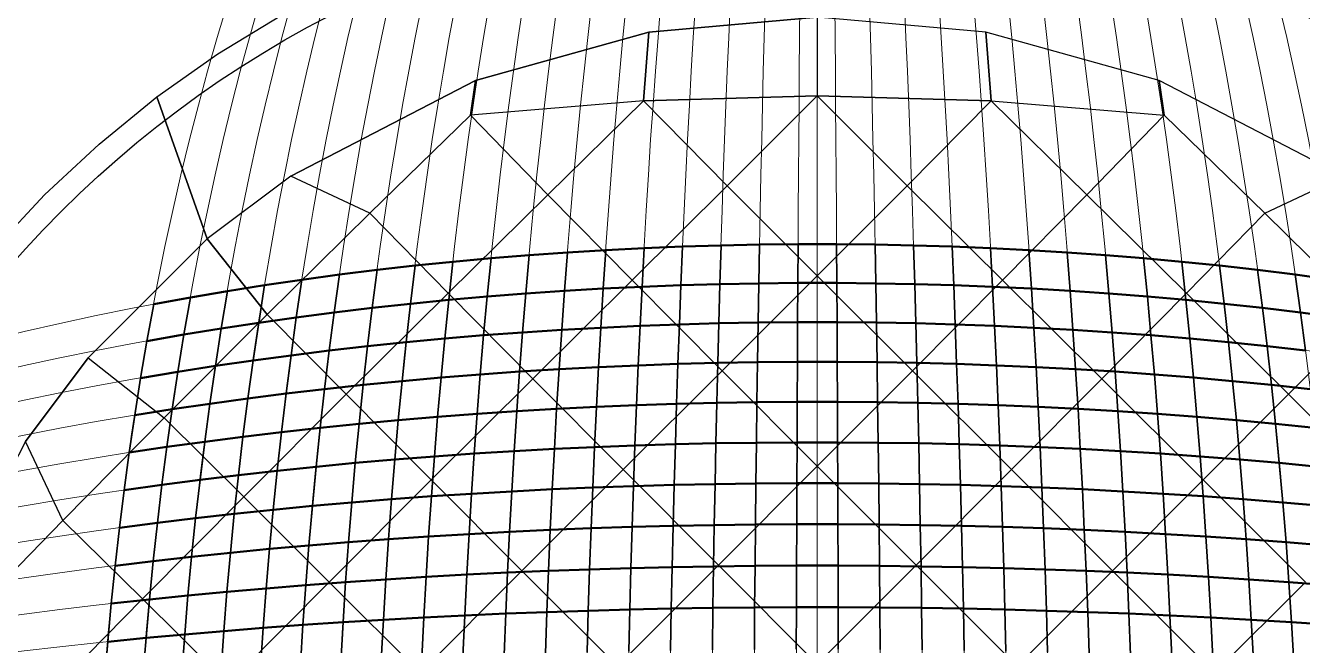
# Model space of a CAD drawing. Header units: millimetres. Extents: x -43 to 170, y -51 to 57.
# Drawn here: x 103.34 to 130.21, y 6.79 to 19.82 of the extents above; entities that cross this region are included whole.
import ezdxf

# ---------------------------------------------------------------- set-up
doc = ezdxf.new("R2010")
doc.units = ezdxf.units.MM
doc.linetypes.add('CENTER2', pattern=[28.575, 19.05, -3.175, 3.175, -3.175])
doc.layers.add('R139', color=7, linetype='Continuous')
for name, color, linetype, lineweight in [('tendons lower level', 201, 'Continuous', 35), ('tendons upper level', 50, 'Continuous', 50), ('Канаты', 130, 'Continuous', 20), ('Осевые линии', 80, 'Continuous', 15)]:
    doc.layers.add(name, color=color, linetype=linetype, lineweight=lineweight)

# ---------------------------------------------------------------- blocks, each defined once
blk = doc.blocks.new('wefwefwefwefefwfwefef')
at = {"layer": 'R139', "color": 0, "linetype": 'ByBlock', "lineweight": -2}
for p, q in [((-12.61, 19.226, -6.19), (-11.269, 20.042, -6.19)), ((-12.61, 19.226, -6.19), (-11.269, 20.042, -6.19)), ((-3.542, 19.684, -6.19), (0, 20, -6.19)), ((0, 20, -6.19), (-3.542, 19.684, -6.19)), ((3.542, 19.684, -6.19), (0, 20, -6.19)), ((0, 20, -6.19), (0, 18.34, -5.107)), ((0, 20, -6.19), (0, 18.34, -5.107)), ((3.542, 19.684, -6.19), (0, 20, -6.19)), ((-7.192, 18.662, -6.19), (-3.542, 19.684, -6.19)), ((-3.542, 19.684, -6.19), (-7.192, 18.662, -6.19)), ((-3.542, 19.684, -6.19), (-3.655, 18.24, -5.27)), ((-3.655, 18.24, -5.27), (-3.542, 19.684, -6.19)), ((7.192, 18.662, -6.19), (3.542, 19.684, -6.19)), ((3.542, 19.684, -6.19), (3.655, 18.24, -5.27)), ((3.655, 18.24, -5.27), (3.542, 19.684, -6.19)), ((7.192, 18.662, -6.19), (3.542, 19.684, -6.19)), ((-13.893, 18.321, -6.19), (-12.61, 19.226, -6.19)), ((-13.893, 18.321, -6.19), (-12.61, 19.226, -6.19)), ((-11.072, 16.655, -6.19), (-7.192, 18.662, -6.19)), ((-7.192, 18.662, -6.19), (-11.072, 16.655, -6.19)), ((-7.192, 18.662, -6.19), (-7.299, 17.939, -5.761)), ((-7.299, 17.939, -5.761), (-7.192, 18.662, -6.19)), ((11.072, 16.655, -6.19), (7.192, 18.662, -6.19)), ((7.192, 18.662, -6.19), (7.299, 17.939, -5.761)), ((7.299, 17.939, -5.761), (7.192, 18.662, -6.19)), ((11.072, 16.655, -6.19), (7.192, 18.662, -6.19)), ((-15.111, 17.33, -6.19), (-13.893, 18.321, -6.19)), ((-15.111, 17.33, -6.19), (-13.893, 18.321, -6.19)), ((-13.893, 18.321, -6.19), (-12.837, 15.337, -6.19)), ((-12.837, 15.337, -6.19), (-13.893, 18.321, -6.19)), ((-3.655, 18.24, -5.27), (0, 18.34, -5.107)), ((0, 18.34, -5.107), (-3.655, 18.24, -5.27)), ((0, 18.34, -5.107), (-1.893, 16.454, -4.088)), ((0, 18.34, -5.107), (-1.893, 16.454, -4.088)), ((1.893, 16.454, -4.088), (0, 18.34, -5.107)), ((3.655, 18.24, -5.27), (0, 18.34, -5.107)), ((0, 18.34, -5.107), (1.893, 16.454, -4.088)), ((0, 18.34, -5.107), (3.655, 18.24, -5.27)), ((-3.655, 18.24, -5.27), (-7.299, 17.939, -5.761)), ((-3.655, 18.24, -5.27), (-7.299, 17.939, -5.761)), ((-5.669, 16.262, -4.45), (-3.655, 18.24, -5.27)), ((-5.669, 16.262, -4.45), (-3.655, 18.24, -5.27)), ((-3.655, 18.24, -5.27), (-1.893, 16.454, -4.088)), ((-1.893, 16.454, -4.088), (-3.655, 18.24, -5.27)), ((3.655, 18.24, -5.27), (1.893, 16.454, -4.088)), ((1.893, 16.454, -4.088), (3.655, 18.24, -5.27)), ((5.669, 16.262, -4.45), (3.655, 18.24, -5.27)), ((5.669, 16.262, -4.45), (3.655, 18.24, -5.27)), ((3.655, 18.24, -5.27), (7.299, 17.939, -5.761)), ((3.655, 18.24, -5.27), (7.299, 17.939, -5.761)), ((-7.299, 17.939, -5.761), (-9.414, 15.875, -5.178)), ((-7.299, 17.939, -5.761), (-9.414, 15.875, -5.178)), ((-7.299, 17.939, -5.761), (-5.669, 16.262, -4.45)), ((-5.669, 16.262, -4.45), (-7.299, 17.939, -5.761)), ((7.299, 17.939, -5.761), (5.669, 16.262, -4.45)), ((5.669, 16.262, -4.45), (7.299, 17.939, -5.761)), ((7.299, 17.939, -5.761), (9.414, 15.875, -5.178)), ((7.299, 17.939, -5.761), (9.414, 15.875, -5.178)), ((-16.258, 16.258, -6.19), (-15.111, 17.33, -6.19)), ((-16.258, 16.258, -6.19), (-15.111, 17.33, -6.19)), ((-11.072, 16.655, -6.19), (-12.837, 15.337, -6.19)), ((-11.072, 16.655, -6.19), (-12.837, 15.337, -6.19)), ((-9.414, 15.875, -5.178), (-11.072, 16.655, -6.19)), ((-9.414, 15.875, -5.178), (-11.072, 16.655, -6.19)), ((9.414, 15.875, -5.178), (11.072, 16.655, -6.19)), ((9.414, 15.875, -5.178), (11.072, 16.655, -6.19)), ((-1.893, 16.454, -4.088), (-3.897, 14.466, -3.292)), ((-1.893, 16.454, -4.088), (-3.897, 14.466, -3.292)), ((-1.893, 16.454, -4.088), (0, 14.556, -3.095)), ((0, 14.556, -3.095), (-1.893, 16.454, -4.088)), ((0, 14.556, -3.095), (1.893, 16.454, -4.088)), ((0, 14.556, -3.095), (1.893, 16.454, -4.088)), ((1.893, 16.454, -4.088), (3.897, 14.466, -3.292)), ((1.893, 16.454, -4.088), (3.897, 14.466, -3.292)), ((-17.33, 15.111, -6.19), (-16.258, 16.258, -6.19)), ((-17.33, 15.111, -6.19), (-16.258, 16.258, -6.19)), ((-7.766, 14.195, -3.886), (-5.669, 16.262, -4.45)), ((-7.766, 14.195, -3.886), (-5.669, 16.262, -4.45)), ((-3.897, 14.466, -3.292), (-5.669, 16.262, -4.45)), ((-5.669, 16.262, -4.45), (-3.897, 14.466, -3.292)), ((3.897, 14.466, -3.292), (5.669, 16.262, -4.45)), ((5.669, 16.262, -4.45), (3.897, 14.466, -3.292)), ((7.766, 14.195, -3.886), (5.669, 16.262, -4.45)), ((7.766, 14.195, -3.886), (5.669, 16.262, -4.45)), ((-11.575, 13.742, -4.881), (-9.414, 15.875, -5.178)), ((-11.575, 13.742, -4.881), (-9.414, 15.875, -5.178)), ((-9.414, 15.875, -5.178), (-7.766, 14.195, -3.886)), ((-9.414, 15.875, -5.178), (-7.766, 14.195, -3.886)), ((9.414, 15.875, -5.178), (7.766, 14.195, -3.886)), ((9.414, 15.875, -5.178), (7.766, 14.195, -3.886)), ((11.575, 13.742, -4.881), (9.414, 15.875, -5.178)), ((11.575, 13.742, -4.881), (9.414, 15.875, -5.178)), ((-12.837, 15.337, -6.19), (-15.337, 12.837, -6.19)), ((-12.837, 15.337, -6.19), (-15.337, 12.837, -6.19)), ((-11.575, 13.742, -4.881), (-12.837, 15.337, -6.19)), ((-12.837, 15.337, -6.19), (-11.575, 13.742, -4.881)), ((-2.001, 12.558, -2.319), (0, 14.556, -3.095)), ((-2.001, 12.558, -2.319), (0, 14.556, -3.095)), ((0, 14.556, -3.095), (2.001, 12.558, -2.319)), ((2.001, 12.558, -2.319), (0, 14.556, -3.095)), ((-3.897, 14.466, -3.292), (-5.984, 12.395, -2.746)), ((-3.897, 14.466, -3.292), (-5.984, 12.395, -2.746)), ((-3.897, 14.466, -3.292), (-2.001, 12.558, -2.319)), ((-2.001, 12.558, -2.319), (-3.897, 14.466, -3.292)), ((3.897, 14.466, -3.292), (2.001, 12.558, -2.319)), ((2.001, 12.558, -2.319), (3.897, 14.466, -3.292)), ((3.897, 14.466, -3.292), (5.984, 12.395, -2.746)), ((3.897, 14.466, -3.292), (5.984, 12.395, -2.746)), ((-7.766, 14.195, -3.886), (-9.911, 12.067, -3.599)), ((-7.766, 14.195, -3.886), (-9.911, 12.067, -3.599)), ((-5.984, 12.395, -2.746), (-7.766, 14.195, -3.886)), ((-5.984, 12.395, -2.746), (-7.766, 14.195, -3.886)), ((5.984, 12.395, -2.746), (7.766, 14.195, -3.886)), ((5.984, 12.395, -2.746), (7.766, 14.195, -3.886)), ((7.766, 14.195, -3.886), (9.911, 12.067, -3.599)), ((7.766, 14.195, -3.886), (9.911, 12.067, -3.599)), ((-13.742, 11.575, -4.881), (-11.575, 13.742, -4.881)), ((-13.742, 11.575, -4.881), (-11.575, 13.742, -4.881)), ((-11.575, 13.742, -4.881), (-9.911, 12.067, -3.599)), ((-9.911, 12.067, -3.599), (-11.575, 13.742, -4.881)), ((11.575, 13.742, -4.881), (9.911, 12.067, -3.599)), ((9.911, 12.067, -3.599), (11.575, 13.742, -4.881)), ((-16.655, 11.072, -6.19), (-15.337, 12.837, -6.19)), ((-15.337, 12.837, -6.19), (-16.655, 11.072, -6.19)), ((-15.337, 12.837, -6.19), (-13.742, 11.575, -4.881)), ((-15.337, 12.837, -6.19), (-13.742, 11.575, -4.881)), ((-8.12, 10.268, -2.467), (-5.984, 12.395, -2.746)), ((-8.12, 10.268, -2.467), (-5.984, 12.395, -2.746)), ((-5.984, 12.395, -2.746), (-4.082, 10.483, -1.786)), ((-5.984, 12.395, -2.746), (-4.082, 10.483, -1.786)), ((-4.082, 10.483, -1.786), (-2.001, 12.558, -2.319)), ((-4.082, 10.483, -1.786), (-2.001, 12.558, -2.319)), ((0, 10.555, -1.559), (-2.001, 12.558, -2.319)), ((-2.001, 12.558, -2.319), (0, 10.555, -1.559)), ((2.001, 12.558, -2.319), (0, 10.555, -1.559)), ((2.001, 12.558, -2.319), (0, 10.555, -1.559)), ((4.082, 10.483, -1.786), (2.001, 12.558, -2.319)), ((4.082, 10.483, -1.786), (2.001, 12.558, -2.319)), ((5.984, 12.395, -2.746), (4.082, 10.483, -1.786)), ((5.984, 12.395, -2.746), (4.082, 10.483, -1.786)), ((8.12, 10.268, -2.467), (5.984, 12.395, -2.746)), ((8.12, 10.268, -2.467), (5.984, 12.395, -2.746)), ((-9.911, 12.067, -3.599), (-12.067, 9.911, -3.599)), ((-9.911, 12.067, -3.599), (-12.067, 9.911, -3.599)), ((-8.12, 10.268, -2.467), (-9.911, 12.067, -3.599)), ((-9.911, 12.067, -3.599), (-8.12, 10.268, -2.467)), ((8.12, 10.268, -2.467), (9.911, 12.067, -3.599)), ((9.911, 12.067, -3.599), (8.12, 10.268, -2.467)), ((9.911, 12.067, -3.599), (12.067, 9.911, -3.599)), ((9.911, 12.067, -3.599), (12.067, 9.911, -3.599)), ((-13.742, 11.575, -4.881), (-15.875, 9.414, -5.178)), ((-13.742, 11.575, -4.881), (-15.875, 9.414, -5.178)), ((-12.067, 9.911, -3.599), (-13.742, 11.575, -4.881)), ((-12.067, 9.911, -3.599), (-13.742, 11.575, -4.881)), ((-16.655, 11.072, -6.19), (-18.662, 7.192, -6.19)), ((-16.655, 11.072, -6.19), (-18.662, 7.192, -6.19)), ((-15.875, 9.414, -5.178), (-16.655, 11.072, -6.19)), ((-15.875, 9.414, -5.178), (-16.655, 11.072, -6.19)), ((-4.082, 10.483, -1.786), (-6.213, 8.357, -1.515)), ((-4.082, 10.483, -1.786), (-6.213, 8.357, -1.515)), ((-2.079, 8.477, -1.037), (-4.082, 10.483, -1.786)), ((-2.079, 8.477, -1.037), (-4.082, 10.483, -1.786)), ((0, 10.555, -1.559), (-2.079, 8.477, -1.037)), ((0, 10.555, -1.559), (-2.079, 8.477, -1.037)), ((0, 10.555, -1.559), (2.079, 8.477, -1.037)), ((2.079, 8.477, -1.037), (0, 10.555, -1.559)), ((2.079, 8.477, -1.037), (4.082, 10.483, -1.786)), ((2.079, 8.477, -1.037), (4.082, 10.483, -1.786)), ((4.082, 10.483, -1.786), (6.213, 8.357, -1.515)), ((4.082, 10.483, -1.786), (6.213, 8.357, -1.515)), ((-8.12, 10.268, -2.467), (-10.268, 8.12, -2.467)), ((-10.268, 8.12, -2.467), (-8.12, 10.268, -2.467)), ((-6.213, 8.357, -1.515), (-8.12, 10.268, -2.467)), ((-6.213, 8.357, -1.515), (-8.12, 10.268, -2.467)), ((6.213, 8.357, -1.515), (8.12, 10.268, -2.467)), ((6.213, 8.357, -1.515), (8.12, 10.268, -2.467)), ((8.12, 10.268, -2.467), (10.268, 8.12, -2.467)), ((10.268, 8.12, -2.467), (8.12, 10.268, -2.467)), ((-14.195, 7.766, -3.886), (-12.067, 9.911, -3.599)), ((-14.195, 7.766, -3.886), (-12.067, 9.911, -3.599)), ((-12.067, 9.911, -3.599), (-10.268, 8.12, -2.467)), ((-12.067, 9.911, -3.599), (-10.268, 8.12, -2.467)), ((-17.939, 7.299, -5.761), (-15.875, 9.414, -5.178)), ((-17.939, 7.299, -5.761), (-15.875, 9.414, -5.178)), ((-15.875, 9.414, -5.178), (-14.195, 7.766, -3.886)), ((-15.875, 9.414, -5.178), (-14.195, 7.766, -3.886)), ((-6.213, 8.357, -1.515), (-8.357, 6.213, -1.515)), ((-8.357, 6.213, -1.515), (-6.213, 8.357, -1.515)), ((-4.207, 6.35, -0.771), (-6.213, 8.357, -1.515)), ((-6.213, 8.357, -1.515), (-4.207, 6.35, -0.771)), ((-4.207, 6.35, -0.771), (-2.079, 8.477, -1.037)), ((-4.207, 6.35, -0.771), (-2.079, 8.477, -1.037)), ((-2.079, 8.477, -1.037), (0, 6.396, -0.522)), ((-2.079, 8.477, -1.037), (0, 6.396, -0.522)), ((2.079, 8.477, -1.037), (0, 6.396, -0.522)), ((0, 6.396, -0.522), (2.079, 8.477, -1.037)), ((4.207, 6.35, -0.771), (2.079, 8.477, -1.037)), ((4.207, 6.35, -0.771), (2.079, 8.477, -1.037)), ((4.207, 6.35, -0.771), (6.213, 8.357, -1.515)), ((6.213, 8.357, -1.515), (4.207, 6.35, -0.771)), ((6.213, 8.357, -1.515), (8.357, 6.213, -1.515)), ((8.357, 6.213, -1.515), (6.213, 8.357, -1.515)), ((-10.268, 8.12, -2.467), (-12.395, 5.984, -2.746)), ((-10.268, 8.12, -2.467), (-12.395, 5.984, -2.746)), ((-8.357, 6.213, -1.515), (-10.268, 8.12, -2.467)), ((-10.268, 8.12, -2.467), (-8.357, 6.213, -1.515)), ((8.357, 6.213, -1.515), (10.268, 8.12, -2.467)), ((10.268, 8.12, -2.467), (8.357, 6.213, -1.515)), ((-14.195, 7.766, -3.886), (-16.262, 5.669, -4.45)), ((-14.195, 7.766, -3.886), (-16.262, 5.669, -4.45)), ((-12.395, 5.984, -2.746), (-14.195, 7.766, -3.886)), ((-12.395, 5.984, -2.746), (-14.195, 7.766, -3.886))]:
    blk.add_line(p, q, dxfattribs=at)

msp = doc.modelspace()

# ---------------------------------------------------------------- linework, layer by layer
msp.add_circle((120, 0, 29.02), 22.5)
at = {"layer": 'tendons lower level', "linetype": 'Continuous', "ltscale": 250}
for points in [[(114.282, 6.618, 33.89), (114.312, 7.488, 33.713), (114.345, 8.354, 33.515), (114.383, 9.215, 33.295), (114.423, 10.07, 33.053), (114.468, 10.918, 32.79), (114.516, 11.76, 32.506), (114.567, 12.595, 32.2), (114.622, 13.422, 31.874), (114.681, 14.241, 31.526), (114.743, 15.051, 31.158)], [(115.549, 15.1, 31.26), (115.496, 14.289, 31.631), (115.446, 13.468, 31.982), (115.399, 12.639, 32.312), (115.355, 11.802, 32.621), (115.314, 10.958, 32.909), (115.277, 10.107, 33.174), (115.242, 9.249, 33.419), (115.21, 8.386, 33.641), (115.182, 7.517, 33.842), (115.156, 6.644, 34.021)], [(116.033, 6.665, 34.13), (116.054, 7.541, 33.949), (116.077, 8.412, 33.747), (116.104, 9.278, 33.522), (116.132, 10.137, 33.276), (116.163, 10.991, 33.007), (116.197, 11.837, 32.717), (116.233, 12.676, 32.406), (116.272, 13.506, 32.073), (116.313, 14.328, 31.719), (116.357, 15.141, 31.344)], [(117.165, 15.174, 31.412), (117.131, 14.36, 31.789), (117.099, 13.537, 32.146), (117.069, 12.705, 32.481), (117.04, 11.865, 32.794), (117.014, 11.017, 33.086), (116.99, 10.162, 33.357), (116.967, 9.301, 33.605), (116.947, 8.433, 33.831), (116.928, 7.56, 34.035), (116.912, 6.682, 34.217)], [(117.793, 6.695, 34.283), (117.805, 7.574, 34.1), (117.818, 8.449, 33.895), (117.833, 9.318, 33.667), (117.849, 10.181, 33.417), (117.866, 11.037, 33.146), (117.885, 11.886, 32.852), (117.905, 12.727, 32.537), (117.927, 13.56, 32.2), (117.95, 14.384, 31.842), (117.975, 15.198, 31.463)], [(118.785, 15.215, 31.497), (118.77, 14.4, 31.877), (118.756, 13.575, 32.236), (118.743, 12.742, 32.574), (118.731, 11.9, 32.891), (118.719, 11.05, 33.185), (118.709, 10.193, 33.458), (118.699, 9.329, 33.709), (118.69, 8.459, 33.937), (118.682, 7.584, 34.143), (118.675, 6.703, 34.326)], [(119.595, 15.223, 31.513), (119.59, 14.408, 31.894), (119.585, 13.583, 32.254), (119.581, 12.749, 32.593), (119.577, 11.907, 32.91), (119.573, 11.057, 33.205), (119.57, 10.199, 33.478), (119.566, 9.335, 33.729), (119.563, 8.465, 33.958), (119.561, 7.589, 34.165), (119.558, 6.708, 34.348)], [(120.405, 15.223, 31.513), (120.41, 14.408, 31.894), (120.415, 13.583, 32.254), (120.419, 12.749, 32.593), (120.423, 11.907, 32.91), (120.427, 11.057, 33.205), (120.43, 10.199, 33.478), (120.434, 9.335, 33.729), (120.437, 8.465, 33.958), (120.439, 7.589, 34.165), (120.442, 6.708, 34.348)], [(121.215, 15.215, 31.497), (121.23, 14.4, 31.877), (121.244, 13.575, 32.236), (121.257, 12.742, 32.574), (121.269, 11.9, 32.891), (121.281, 11.05, 33.185), (121.291, 10.193, 33.458), (121.301, 9.329, 33.709), (121.31, 8.459, 33.937), (121.318, 7.584, 34.143), (121.325, 6.703, 34.326)], [(122.207, 6.695, 34.283), (122.195, 7.574, 34.1), (122.182, 8.449, 33.895), (122.167, 9.318, 33.667), (122.151, 10.181, 33.417), (122.134, 11.037, 33.146), (122.115, 11.886, 32.852), (122.095, 12.727, 32.537), (122.073, 13.56, 32.2), (122.05, 14.384, 31.842), (122.025, 15.198, 31.463)], [(122.835, 15.174, 31.412), (122.869, 14.36, 31.789), (122.901, 13.537, 32.146), (122.931, 12.705, 32.481), (122.96, 11.865, 32.794), (122.986, 11.017, 33.086), (123.01, 10.162, 33.357), (123.033, 9.301, 33.605), (123.053, 8.433, 33.831), (123.072, 7.56, 34.035), (123.088, 6.682, 34.217)], [(123.967, 6.665, 34.13), (123.946, 7.541, 33.949), (123.923, 8.412, 33.747), (123.896, 9.278, 33.522), (123.868, 10.137, 33.276), (123.837, 10.991, 33.007), (123.803, 11.837, 32.717), (123.767, 12.676, 32.406), (123.728, 13.506, 32.073), (123.687, 14.328, 31.719), (123.643, 15.141, 31.344)], [(124.451, 15.1, 31.26), (124.504, 14.289, 31.631), (124.554, 13.468, 31.982), (124.601, 12.639, 32.312), (124.645, 11.802, 32.621), (124.686, 10.958, 32.909), (124.723, 10.107, 33.174), (124.758, 9.249, 33.419), (124.79, 8.386, 33.641), (124.818, 7.517, 33.842), (124.844, 6.644, 34.021)], [(125.718, 6.618, 33.89), (125.688, 7.488, 33.713), (125.655, 8.354, 33.515), (125.617, 9.215, 33.295), (125.577, 10.07, 33.053), (125.532, 10.918, 32.79), (125.484, 11.76, 32.506), (125.433, 12.595, 32.2), (125.378, 13.422, 31.874), (125.319, 14.241, 31.526), (125.257, 15.051, 31.158)], [(112.335, 14.854, 30.751), (112.247, 14.051, 31.104), (112.164, 13.239, 31.438), (112.086, 12.42, 31.751), (112.013, 11.593, 32.044), (111.945, 10.761, 32.316), (111.882, 9.922, 32.568), (111.824, 9.077, 32.799), (111.772, 8.228, 33.009), (111.725, 7.374, 33.199), (111.683, 6.516, 33.367)], [(112.545, 6.554, 33.563), (112.583, 7.417, 33.391), (112.626, 8.275, 33.199), (112.673, 9.129, 32.985), (112.726, 9.977, 32.75), (112.782, 10.82, 32.494), (112.844, 11.656, 32.217), (112.91, 12.485, 31.919), (112.981, 13.308, 31.601), (113.056, 14.122, 31.263), (113.136, 14.928, 30.904)], [(113.938, 14.994, 31.039), (113.867, 14.186, 31.403), (113.8, 13.369, 31.746), (113.737, 12.544, 32.069), (113.678, 11.712, 32.371), (113.624, 10.872, 32.652), (113.573, 10.026, 32.911), (113.526, 9.175, 33.15), (113.484, 8.317, 33.367), (113.446, 7.455, 33.563), (113.412, 6.588, 33.737)], [(126.062, 14.994, 31.039), (126.133, 14.186, 31.403), (126.2, 13.369, 31.746), (126.263, 12.544, 32.069), (126.322, 11.712, 32.371), (126.376, 10.872, 32.652), (126.427, 10.026, 32.911), (126.474, 9.175, 33.15), (126.516, 8.317, 33.367), (126.554, 7.455, 33.563), (126.588, 6.588, 33.737)], [(127.455, 6.554, 33.563), (127.417, 7.417, 33.391), (127.374, 8.275, 33.199), (127.327, 9.129, 32.985), (127.274, 9.977, 32.75), (127.218, 10.82, 32.494), (127.156, 11.656, 32.217), (127.09, 12.485, 31.919), (127.019, 13.308, 31.601), (126.944, 14.122, 31.263), (126.864, 14.928, 30.904)], [(127.665, 14.854, 30.751), (127.753, 14.051, 31.104), (127.836, 13.239, 31.438), (127.914, 12.42, 31.751), (127.987, 11.593, 32.044), (128.055, 10.761, 32.316), (128.118, 9.922, 32.568), (128.176, 9.077, 32.799), (128.228, 8.228, 33.009), (128.275, 7.374, 33.199), (128.317, 6.516, 33.367)], [(109.128, 6.376, 32.652), (109.18, 7.218, 32.494), (109.239, 8.055, 32.316), (109.305, 8.889, 32.119), (109.377, 9.719, 31.902), (109.456, 10.544, 31.665), (109.542, 11.364, 31.408), (109.634, 12.178, 31.133), (109.732, 12.986, 30.837), (109.837, 13.788, 30.522), (109.948, 14.583, 30.188)], [(110.741, 14.682, 30.393), (110.637, 13.883, 30.734), (110.539, 13.078, 31.056), (110.447, 12.266, 31.357), (110.361, 11.447, 31.639), (110.281, 10.623, 31.902), (110.207, 9.793, 32.144), (110.14, 8.958, 32.366), (110.078, 8.118, 32.568), (110.023, 7.274, 32.75), (109.974, 6.427, 32.911)], [(110.825, 6.474, 33.15), (110.871, 7.327, 32.985), (110.923, 8.176, 32.799), (110.98, 9.02, 32.592), (111.042, 9.86, 32.366), (111.111, 10.695, 32.119), (111.185, 11.524, 31.851), (111.264, 12.346, 31.564), (111.35, 13.162, 31.256), (111.44, 13.971, 30.928), (111.537, 14.772, 30.58)], [(129.175, 6.474, 33.15), (129.129, 7.327, 32.985), (129.077, 8.176, 32.799), (129.02, 9.02, 32.592), (128.958, 9.86, 32.366), (128.889, 10.695, 32.119), (128.815, 11.524, 31.851), (128.736, 12.346, 31.564), (128.65, 13.162, 31.256), (128.56, 13.971, 30.928), (128.463, 14.772, 30.58)], [(129.259, 14.682, 30.393), (129.363, 13.883, 30.734), (129.461, 13.078, 31.056), (129.553, 12.266, 31.357), (129.639, 11.447, 31.639), (129.719, 10.623, 31.902), (129.793, 9.793, 32.144), (129.86, 8.958, 32.366), (129.922, 8.118, 32.568), (129.977, 7.274, 32.75), (130.026, 6.427, 32.911)], [(130.268, 12.986, 30.837), (130.163, 13.788, 30.522), (130.052, 14.583, 30.188)], [(107.456, 6.263, 32.069), (107.515, 7.09, 31.919), (107.58, 7.914, 31.751), (107.654, 8.736, 31.564), (107.734, 9.553, 31.357), (107.822, 10.366, 31.133), (107.918, 11.176, 30.889), (108.02, 11.98, 30.626), (108.13, 12.779, 30.345), (108.248, 13.572, 30.045), (108.373, 14.359, 29.726)], [(109.159, 14.475, 29.966), (109.04, 13.684, 30.292), (108.929, 12.886, 30.6), (108.824, 12.082, 30.889), (108.727, 11.273, 31.158), (108.636, 10.458, 31.408), (108.553, 9.639, 31.639), (108.476, 8.815, 31.851), (108.407, 7.987, 32.044), (108.344, 7.156, 32.217), (108.288, 6.322, 32.371)], [(106.813, 14.102, 29.193), (106.676, 13.324, 29.495), (106.548, 12.54, 29.779), (106.428, 11.752, 30.045), (106.316, 10.96, 30.292), (106.212, 10.163, 30.522), (106.117, 9.363, 30.734), (106.029, 8.56, 30.928), (105.949, 7.753, 31.104), (105.878, 6.944, 31.263), (105.814, 6.133, 31.403)], [(107.591, 14.235, 29.468), (107.46, 13.452, 29.779), (107.337, 12.663, 30.071), (107.221, 11.87, 30.345), (107.114, 11.071, 30.6), (107.014, 10.268, 30.837), (106.922, 9.461, 31.056), (106.838, 8.65, 31.256), (106.761, 7.836, 31.438), (106.692, 7.019, 31.601), (106.631, 6.2, 31.746)], [(105.006, 6.062, 31.039), (105.072, 6.864, 30.904), (105.146, 7.665, 30.751), (105.228, 8.463, 30.58), (105.318, 9.259, 30.393), (105.417, 10.052, 30.188), (105.525, 10.841, 29.966), (105.641, 11.627, 29.726), (105.765, 12.409, 29.468), (105.898, 13.187, 29.193), (106.04, 13.96, 28.9)]]:
    msp.add_polyline3d(points, dxfattribs=at)
at = {"layer": 'tendons upper level', "linetype": 'Continuous', "ltscale": 250}
for points in [[(106.04, 13.96, 28.9), (106.813, 14.102, 29.193), (107.591, 14.235, 29.468), (108.373, 14.359, 29.726), (109.159, 14.475, 29.966), (109.948, 14.583, 30.188), (110.741, 14.682, 30.393), (111.537, 14.772, 30.58), (112.335, 14.854, 30.751), (113.136, 14.928, 30.904), (113.938, 14.994, 31.039), (114.743, 15.051, 31.158), (115.549, 15.1, 31.26), (116.357, 15.141, 31.344), (117.165, 15.174, 31.412), (117.975, 15.198, 31.463), (118.785, 15.215, 31.497), (119.595, 15.223, 31.513), (120.405, 15.223, 31.513), (121.215, 15.215, 31.497), (122.025, 15.198, 31.463), (122.835, 15.174, 31.412), (123.643, 15.141, 31.344), (124.451, 15.1, 31.26), (125.257, 15.051, 31.158), (126.062, 14.994, 31.039), (126.864, 14.928, 30.904), (127.665, 14.854, 30.751), (128.463, 14.772, 30.58), (129.259, 14.682, 30.393), (130.052, 14.583, 30.188), (130.841, 14.475, 29.966)], [(130.96, 13.684, 30.292), (130.163, 13.788, 30.522), (129.363, 13.883, 30.734), (128.56, 13.971, 30.928), (127.753, 14.051, 31.104), (126.944, 14.122, 31.263), (126.133, 14.186, 31.403), (125.319, 14.241, 31.526), (124.504, 14.289, 31.631), (123.687, 14.328, 31.719), (122.869, 14.36, 31.789), (122.05, 14.384, 31.842), (121.23, 14.4, 31.877), (120.41, 14.408, 31.894), (119.59, 14.408, 31.894), (118.77, 14.4, 31.877), (117.95, 14.384, 31.842), (117.131, 14.36, 31.789), (116.313, 14.328, 31.719), (115.496, 14.289, 31.631), (114.681, 14.241, 31.526), (113.867, 14.186, 31.403), (113.056, 14.122, 31.263), (112.247, 14.051, 31.104), (111.44, 13.971, 30.928), (110.637, 13.883, 30.734), (109.837, 13.788, 30.522), (109.04, 13.684, 30.292), (108.248, 13.572, 30.045), (107.46, 13.452, 29.779), (106.676, 13.324, 29.495), (105.898, 13.187, 29.193)], [(130.268, 12.986, 30.837), (129.461, 13.078, 31.056), (128.65, 13.162, 31.256), (127.836, 13.239, 31.438), (127.019, 13.308, 31.601), (126.2, 13.369, 31.746), (125.378, 13.422, 31.874), (124.554, 13.468, 31.982), (123.728, 13.506, 32.073), (122.901, 13.537, 32.146), (122.073, 13.56, 32.2), (121.244, 13.575, 32.236), (120.415, 13.583, 32.254), (119.585, 13.583, 32.254), (118.756, 13.575, 32.236), (117.927, 13.56, 32.2), (117.099, 13.537, 32.146), (116.272, 13.506, 32.073), (115.446, 13.468, 31.982), (114.622, 13.422, 31.874), (113.8, 13.369, 31.746), (112.981, 13.308, 31.601), (112.164, 13.239, 31.438), (111.35, 13.162, 31.256), (110.539, 13.078, 31.056), (109.732, 12.986, 30.837), (108.929, 12.886, 30.6), (108.13, 12.779, 30.345), (107.337, 12.663, 30.071), (106.548, 12.54, 29.779), (105.765, 12.409, 29.468)], [(105.641, 11.627, 29.726), (106.428, 11.752, 30.045), (107.221, 11.87, 30.345), (108.02, 11.98, 30.626), (108.824, 12.082, 30.889), (109.634, 12.178, 31.133), (110.447, 12.266, 31.357), (111.264, 12.346, 31.564), (112.086, 12.42, 31.751), (112.91, 12.485, 31.919), (113.737, 12.544, 32.069), (114.567, 12.595, 32.2), (115.399, 12.639, 32.312), (116.233, 12.676, 32.406), (117.069, 12.705, 32.481), (117.905, 12.727, 32.537), (118.743, 12.742, 32.574), (119.581, 12.749, 32.593), (120.419, 12.749, 32.593), (121.257, 12.742, 32.574), (122.095, 12.727, 32.537), (122.931, 12.705, 32.481), (123.767, 12.676, 32.406), (124.601, 12.639, 32.312), (125.433, 12.595, 32.2), (126.263, 12.544, 32.069), (127.09, 12.485, 31.919), (127.914, 12.42, 31.751), (128.736, 12.346, 31.564), (129.553, 12.266, 31.357), (130.366, 12.178, 31.133)], [(130.458, 11.364, 31.408), (129.639, 11.447, 31.639), (128.815, 11.524, 31.851), (127.987, 11.593, 32.044), (127.156, 11.656, 32.217), (126.322, 11.712, 32.371), (125.484, 11.76, 32.506), (124.645, 11.802, 32.621), (123.803, 11.837, 32.717), (122.96, 11.865, 32.794), (122.115, 11.886, 32.852), (121.269, 11.9, 32.891), (120.423, 11.907, 32.91), (119.577, 11.907, 32.91), (118.731, 11.9, 32.891), (117.885, 11.886, 32.852), (117.04, 11.865, 32.794), (116.197, 11.837, 32.717), (115.355, 11.802, 32.621), (114.516, 11.76, 32.506), (113.678, 11.712, 32.371), (112.844, 11.656, 32.217), (112.013, 11.593, 32.044), (111.185, 11.524, 31.851), (110.361, 11.447, 31.639), (109.542, 11.364, 31.408), (108.727, 11.273, 31.158), (107.918, 11.176, 30.889), (107.114, 11.071, 30.6), (106.316, 10.96, 30.292), (105.525, 10.841, 29.966)], [(105.417, 10.052, 30.188), (106.212, 10.163, 30.522), (107.014, 10.268, 30.837), (107.822, 10.366, 31.133), (108.636, 10.458, 31.408), (109.456, 10.544, 31.665), (110.281, 10.623, 31.902), (111.111, 10.695, 32.119), (111.945, 10.761, 32.316), (112.782, 10.82, 32.494), (113.624, 10.872, 32.652), (114.468, 10.918, 32.79), (115.314, 10.958, 32.909), (116.163, 10.991, 33.007), (117.014, 11.017, 33.086), (117.866, 11.037, 33.146), (118.719, 11.05, 33.185), (119.573, 11.057, 33.205), (120.427, 11.057, 33.205), (121.281, 11.05, 33.185), (122.134, 11.037, 33.146), (122.986, 11.017, 33.086), (123.837, 10.991, 33.007), (124.686, 10.958, 32.909), (125.532, 10.918, 32.79), (126.376, 10.872, 32.652), (127.218, 10.82, 32.494), (128.055, 10.761, 32.316), (128.889, 10.695, 32.119), (129.719, 10.623, 31.902), (130.544, 10.544, 31.665)], [(130.623, 9.719, 31.902), (129.793, 9.793, 32.144), (128.958, 9.86, 32.366), (128.118, 9.922, 32.568), (127.274, 9.977, 32.75), (126.427, 10.026, 32.911), (125.577, 10.07, 33.053), (124.723, 10.107, 33.174), (123.868, 10.137, 33.276), (123.01, 10.162, 33.357), (122.151, 10.181, 33.417), (121.291, 10.193, 33.458), (120.43, 10.199, 33.478), (119.57, 10.199, 33.478), (118.709, 10.193, 33.458), (117.849, 10.181, 33.417), (116.99, 10.162, 33.357), (116.132, 10.137, 33.276), (115.277, 10.107, 33.174), (114.423, 10.07, 33.053), (113.573, 10.026, 32.911), (112.726, 9.977, 32.75), (111.882, 9.922, 32.568), (111.042, 9.86, 32.366), (110.207, 9.793, 32.144), (109.377, 9.719, 31.902), (108.553, 9.639, 31.639), (107.734, 9.553, 31.357), (106.922, 9.461, 31.056), (106.117, 9.363, 30.734), (105.318, 9.259, 30.393)], [(105.228, 8.463, 30.58), (106.029, 8.56, 30.928), (106.838, 8.65, 31.256), (107.654, 8.736, 31.564), (108.476, 8.815, 31.851), (109.305, 8.889, 32.119), (110.14, 8.958, 32.366), (110.98, 9.02, 32.592), (111.824, 9.077, 32.799), (112.673, 9.129, 32.985), (113.526, 9.175, 33.15), (114.383, 9.215, 33.295), (115.242, 9.249, 33.419), (116.104, 9.278, 33.522), (116.967, 9.301, 33.605), (117.833, 9.318, 33.667), (118.699, 9.329, 33.709), (119.566, 9.335, 33.729), (120.434, 9.335, 33.729), (121.301, 9.329, 33.709), (122.167, 9.318, 33.667), (123.033, 9.301, 33.605), (123.896, 9.278, 33.522), (124.758, 9.249, 33.419), (125.617, 9.215, 33.295), (126.474, 9.175, 33.15), (127.327, 9.129, 32.985), (128.176, 9.077, 32.799), (129.02, 9.02, 32.592), (129.86, 8.958, 32.366), (130.695, 8.889, 32.119)], [(130.761, 8.055, 32.316), (129.922, 8.118, 32.568), (129.077, 8.176, 32.799), (128.228, 8.228, 33.009), (127.374, 8.275, 33.199), (126.516, 8.317, 33.367), (125.655, 8.354, 33.515), (124.79, 8.386, 33.641), (123.923, 8.412, 33.747), (123.053, 8.433, 33.831), (122.182, 8.449, 33.895), (121.31, 8.459, 33.937), (120.437, 8.465, 33.958), (119.563, 8.465, 33.958), (118.69, 8.459, 33.937), (117.818, 8.449, 33.895), (116.947, 8.433, 33.831), (116.077, 8.412, 33.747), (115.21, 8.386, 33.641), (114.345, 8.354, 33.515), (113.484, 8.317, 33.367), (112.626, 8.275, 33.199), (111.772, 8.228, 33.009), (110.923, 8.176, 32.799), (110.078, 8.118, 32.568), (109.239, 8.055, 32.316), (108.407, 7.987, 32.044), (107.58, 7.914, 31.751), (106.761, 7.836, 31.438), (105.949, 7.753, 31.104), (105.146, 7.665, 30.751)], [(105.072, 6.864, 30.904), (105.878, 6.944, 31.263), (106.692, 7.019, 31.601), (107.515, 7.09, 31.919), (108.344, 7.156, 32.217), (109.18, 7.218, 32.494), (110.023, 7.274, 32.75), (110.871, 7.327, 32.985), (111.725, 7.374, 33.199), (112.583, 7.417, 33.391), (113.446, 7.455, 33.563), (114.312, 7.488, 33.713), (115.182, 7.517, 33.842), (116.054, 7.541, 33.949), (116.928, 7.56, 34.035), (117.805, 7.574, 34.1), (118.682, 7.584, 34.143), (119.561, 7.589, 34.165), (120.439, 7.589, 34.165), (121.318, 7.584, 34.143), (122.195, 7.574, 34.1), (123.072, 7.56, 34.035), (123.946, 7.541, 33.949), (124.818, 7.517, 33.842), (125.688, 7.488, 33.713), (126.554, 7.455, 33.563), (127.417, 7.417, 33.391), (128.275, 7.374, 33.199), (129.129, 7.327, 32.985), (129.977, 7.274, 32.75), (130.82, 7.218, 32.494)]]:
    msp.add_polyline3d(points, dxfattribs=at)
at = {"layer": 'Канаты', "linetype": 'Continuous', "ltscale": 250, "extrusion": (-0.900445, 2e-16, -0.434969)}
msp.add_arc((0, -52.196, -108.053), 35, 0, 180, dxfattribs=at)
at = {"layer": 'Канаты', "linetype": 'Continuous', "ltscale": 250, "extrusion": (-0.911331, 2e-16, -0.411673)}
msp.add_arc((0, -49.401, -109.36), 35, 0, 180, dxfattribs=at)
at = {"layer": 'Канаты', "linetype": 'Continuous', "ltscale": 250, "extrusion": (-0.921615, 2e-16, -0.388105)}
msp.add_arc((0, -46.573, -110.594), 35, 0, 180, dxfattribs=at)
at = {"layer": 'Канаты', "linetype": 'Continuous', "ltscale": 250, "extrusion": (0.931289, -2e-16, 0.364281)}
msp.add_arc((0, -43.714, 111.755), 35, 0, 180, dxfattribs=at)
at = {"layer": 'Канаты', "linetype": 'Continuous', "ltscale": 250, "extrusion": (0.940348, -2e-16, 0.340215)}
msp.add_arc((0, -40.826, 112.842), 35, 0, 180, dxfattribs=at)
at = {"layer": 'Канаты', "linetype": 'Continuous', "ltscale": 250, "extrusion": (-0.948784, 2e-16, -0.315925)}
msp.add_arc((0, -37.911, -113.854), 35, 0, 180, dxfattribs=at)
at = {"layer": 'Канаты', "linetype": 'Continuous', "ltscale": 250, "extrusion": (0.956593, -2e-16, 0.291426)}
msp.add_arc((0, -34.971, 114.791), 35, 0, 180, dxfattribs=at)
at = {"layer": 'Канаты', "linetype": 'Continuous', "ltscale": 250, "extrusion": (0.96377, -2e-16, 0.266734)}
msp.add_arc((0, -32.008, 115.652), 35, 0, 180, dxfattribs=at)
at = {"layer": 'Канаты', "linetype": 'Continuous', "ltscale": 250, "extrusion": (-0.97031, 2e-16, -0.241865)}
msp.add_arc((0, -29.024, -116.437), 35, 0, 180, dxfattribs=at)
at = {"layer": 'Канаты', "linetype": 'Continuous', "ltscale": 250, "extrusion": (-0.976208, 2e-16, -0.216837)}
msp.add_arc((0, -26.02, -117.145), 35, 0, 180, dxfattribs=at)
at = {"layer": 'Канаты', "linetype": 'Continuous', "ltscale": 250, "extrusion": (-0.98146, 2e-16, -0.191666)}
msp.add_arc((0, -23, -117.775), 35, 0, 180, dxfattribs=at)
at = {"layer": 'Канаты', "linetype": 'Continuous', "ltscale": 250, "extrusion": (0.986064, -2e-16, 0.166367)}
msp.add_arc((0, -19.964, 118.328), 35, 0, 180, dxfattribs=at)
at = {"layer": 'Канаты', "linetype": 'Continuous', "ltscale": 250, "extrusion": (0.990015, -2e-16, 0.140959)}
msp.add_arc((0, -16.915, 118.802), 35, 0, 180, dxfattribs=at)
at = {"layer": 'Канаты', "linetype": 'Continuous', "ltscale": 250, "extrusion": (-0.993312, 2e-16, -0.115457)}
msp.add_arc((0, -13.855, -119.197), 35, 0, 180, dxfattribs=at)
at = {"layer": 'Канаты', "linetype": 'Continuous', "ltscale": 250, "extrusion": (-0.995953, 2e-16, -0.089879)}
msp.add_arc((0, -10.786, -119.514), 35, 0, 180, dxfattribs=at)
at = {"layer": 'Канаты', "linetype": 'Continuous', "ltscale": 250, "extrusion": (0.997934, -2e-16, 0.064242)}
msp.add_arc((0, -7.709, 119.752), 35, 0, 180, dxfattribs=at)
at = {"layer": 'Канаты', "linetype": 'Continuous', "ltscale": 250, "extrusion": (-0.999256, 2e-16, -0.038562)}
msp.add_arc((0, -4.627, -119.911), 35, 0, 180, dxfattribs=at)
at = {"layer": 'Канаты', "linetype": 'Continuous', "ltscale": 250, "extrusion": (-0.999917, 2e-16, -0.012857)}
msp.add_arc((0, -1.543, -119.99), 35, 0, 180, dxfattribs=at)
at = {"layer": 'Канаты', "linetype": 'Continuous', "ltscale": 250, "extrusion": (0.999917, -2e-16, -0.012857)}
msp.add_arc((0, 1.543, 119.99), 35, 0, 180, dxfattribs=at)
msp.add_arc((0, 1.543, 119.99), 35, 0, 180, dxfattribs=at)
at = {"layer": 'Канаты', "linetype": 'Continuous', "ltscale": 250, "extrusion": (0.999256, -2e-16, -0.038562)}
msp.add_arc((0, 4.627, 119.911), 35, 0, 180, dxfattribs=at)
at = {"layer": 'Канаты', "linetype": 'Continuous', "ltscale": 250, "extrusion": (-0.997934, 2e-16, 0.064242)}
msp.add_arc((0, 7.709, -119.752), 35, 0, 180, dxfattribs=at)
at = {"layer": 'Канаты', "linetype": 'Continuous', "ltscale": 250, "extrusion": (0.995953, -2e-16, -0.089879)}
msp.add_arc((0, 10.786, 119.514), 35, 0, 180, dxfattribs=at)
at = {"layer": 'Канаты', "linetype": 'Continuous', "ltscale": 250, "extrusion": (-0.986064, 2e-16, 0.166367)}
msp.add_arc((0, 19.964, -118.328), 35, 0, 180, dxfattribs=at)
at = {"layer": 'Канаты', "linetype": 'Continuous', "ltscale": 250, "extrusion": (0.98146, -2e-16, -0.191666)}
msp.add_arc((0, 23, 117.775), 35, 0, 180, dxfattribs=at)
at = {"layer": 'Канаты', "linetype": 'Continuous', "ltscale": 250, "extrusion": (-0.990015, 2e-16, 0.140959)}
msp.add_arc((0, 16.915, -118.802), 35, 0, 180, dxfattribs=at)
at = {"layer": 'Канаты', "linetype": 'Continuous', "ltscale": 250, "extrusion": (0.993312, -2e-16, -0.115457)}
msp.add_arc((0, 13.855, 119.197), 35, 0, 180, dxfattribs=at)
at = {"layer": 'Канаты', "linetype": 'Continuous', "ltscale": 250, "extrusion": (-0.931289, 2e-16, 0.364281)}
msp.add_arc((0, 43.714, -111.755), 35, 0, 180, dxfattribs=at)
at = {"layer": 'Канаты', "linetype": 'Continuous', "ltscale": 250, "extrusion": (0.921615, -2e-16, -0.388105)}
msp.add_arc((0, 46.573, 110.594), 35, 0, 180, dxfattribs=at)
at = {"layer": 'Канаты', "linetype": 'Continuous', "ltscale": 250, "extrusion": (-0.940348, 2e-16, 0.340215)}
msp.add_arc((0, 40.826, -112.842), 35, 0, 180, dxfattribs=at)
at = {"layer": 'Канаты', "linetype": 'Continuous', "ltscale": 250, "extrusion": (0.948784, -2e-16, -0.315925)}
msp.add_arc((0, 37.911, 113.854), 35, 0, 180, dxfattribs=at)
at = {"layer": 'Канаты', "linetype": 'Continuous', "ltscale": 250, "extrusion": (-0.956593, 2e-16, 0.291426)}
msp.add_arc((0, 34.971, -114.791), 35, 0, 180, dxfattribs=at)
at = {"layer": 'Канаты', "linetype": 'Continuous', "ltscale": 250, "extrusion": (0.976208, -2e-16, -0.216837)}
msp.add_arc((0, 26.02, 117.145), 35, 0, 180, dxfattribs=at)
at = {"layer": 'Канаты', "linetype": 'Continuous', "ltscale": 250, "extrusion": (0.97031, -2e-16, -0.241865)}
msp.add_arc((0, 29.024, 116.437), 35, 0, 180, dxfattribs=at)
at = {"layer": 'Канаты', "linetype": 'Continuous', "ltscale": 250, "extrusion": (-0.96377, 2e-16, 0.266734)}
msp.add_arc((0, 32.008, -115.652), 35, 0, 180, dxfattribs=at)
at = {"layer": 'Канаты', "linetype": 'Continuous', "ltscale": 250, "extrusion": (0.911331, -2e-16, -0.411673)}
msp.add_arc((0, 49.401, 109.36), 35, 0, 180, dxfattribs=at)
at = {"layer": 'Канаты', "linetype": 'Continuous', "ltscale": 250, "extrusion": (0.900445, -2e-16, -0.434969)}
msp.add_arc((0, 52.196, 108.053), 35, 0, 180, dxfattribs=at)
at = {"layer": 'Канаты', "linetype": 'Continuous', "ltscale": 250, "extrusion": (0, 0.900445, -0.434969)}
msp.add_arc((-120, 0), 35, 0, 180, dxfattribs=at)
at = {"layer": 'Канаты', "linetype": 'Continuous', "ltscale": 250, "extrusion": (0, 0.911331, -0.411673)}
msp.add_arc((-120, 0), 35, 0, 180, dxfattribs=at)
at = {"layer": 'Канаты', "linetype": 'Continuous', "ltscale": 250, "extrusion": (0, 0.921615, -0.388105)}
msp.add_arc((-120, 0), 35, 0, 180, dxfattribs=at)
at = {"layer": 'Канаты', "linetype": 'Continuous', "ltscale": 250, "extrusion": (0, -0.931289, 0.364281)}
msp.add_arc((120, 0), 35, 0, 180, dxfattribs=at)
at = {"layer": 'Канаты', "linetype": 'Continuous', "ltscale": 250, "extrusion": (0, -0.940348, 0.340215)}
msp.add_arc((120, 0), 35, 0, 180, dxfattribs=at)
at = {"layer": 'Канаты', "linetype": 'Continuous', "ltscale": 250, "extrusion": (0, 0.948784, -0.315925)}
msp.add_arc((-120, 0), 35, 0, 180, dxfattribs=at)
at = {"layer": 'Канаты', "linetype": 'Continuous', "ltscale": 250, "extrusion": (0, -0.956593, 0.291426)}
msp.add_arc((120, 0), 35, 0, 180, dxfattribs=at)
at = {"layer": 'Канаты', "linetype": 'Continuous', "ltscale": 250, "extrusion": (0, -0.96377, 0.266734)}
msp.add_arc((120, 0), 35, 0, 180, dxfattribs=at)
at = {"layer": 'Канаты', "linetype": 'Continuous', "ltscale": 250, "extrusion": (0, 0.97031, -0.241865)}
msp.add_arc((-120, 0), 35, 0, 180, dxfattribs=at)
at = {"layer": 'Канаты', "linetype": 'Continuous', "ltscale": 250, "extrusion": (0, 0.976208, -0.216837)}
msp.add_arc((-120, 0), 35, 0, 180, dxfattribs=at)
at = {"layer": 'Осевые линии', "linetype": 'CENTER2', "ltscale": 250, "extrusion": (1, 0, 0)}
msp.add_line((120, 51.042), (120, -51.042), dxfattribs=at)
at = {"layer": 'Осевые линии', "linetype": 'Continuous', "ltscale": 250, "extrusion": (1, 0, 0)}
msp.add_circle((0, 0, 120), 35, dxfattribs=at)
msp.add_circle((0, 0, 120), 35, dxfattribs=at)

# ---------------------------------------------------------------- block references
at = {"color": 1}
msp.add_blockref('wefwefwefwefefwfwefef', (120, 0, 35), dxfattribs=at)

doc.saveas('drawing.dxf')
